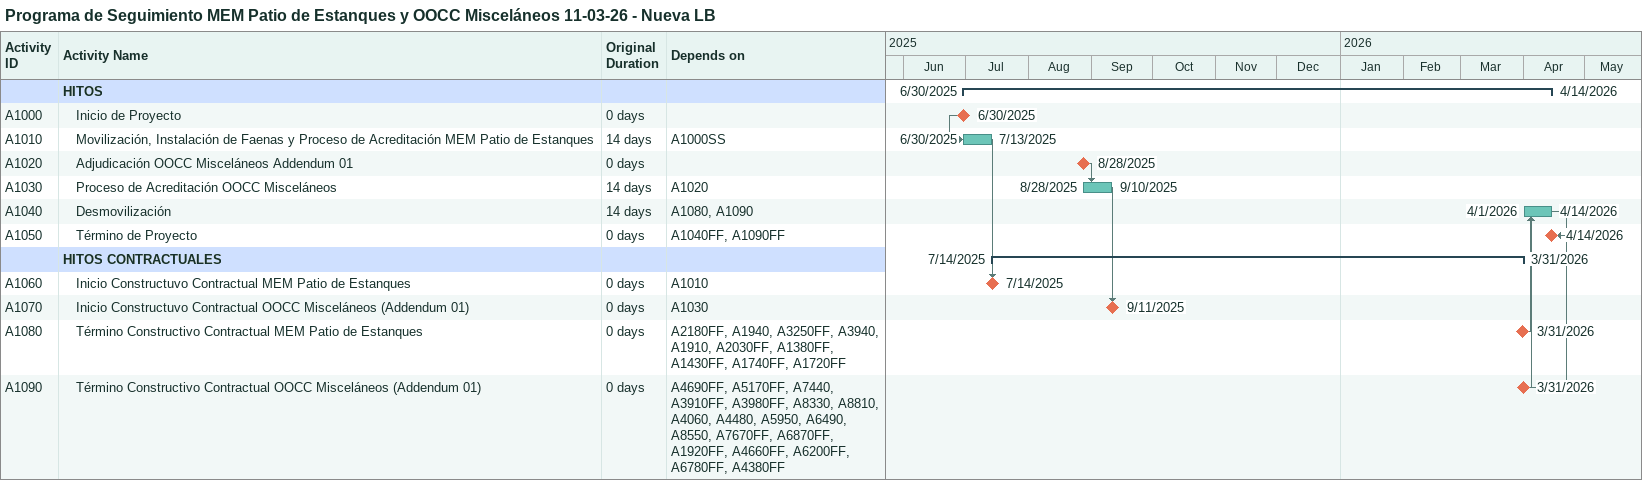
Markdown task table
Programa de Seguimiento MEM Patio de Estanques y OOCC Misceláneos 11-03-26 - Nueva LB

| ID | Level | Task | Original duration | Start | Finish | Predecessors |
|---|---|---|---|---|---|---|
|  | 1 | **HITOS** |  | 2025-06-30 | 2026-04-14 |  |
| A1000 | 2 | Inicio de Proyecto | 0d | 2025-06-30 | 2025-06-30 |  |
| A1010 | 2 | Movilización, Instalación de Faenas y Proceso de Acreditación MEM Patio de Estanques | 14d | 2025-06-30 | 2025-07-13 | A1000SS |
| A1020 | 2 | Adjudicación OOCC Misceláneos Addendum 01 | 0d | 2025-08-28 | 2025-08-28 |  |
| A1030 | 2 | Proceso de Acreditación OOCC Misceláneos | 14d | 2025-08-28 | 2025-09-10 | A1020 |
| A1040 | 2 | Desmovilización | 14d | 2026-04-01 | 2026-04-14 | A1080, A1090 |
| A1050 | 2 | Término de Proyecto | 0d | 2026-04-14 | 2026-04-14 | A1040FF, A1090FF |
|  | 1 | **HITOS CONTRACTUALES** |  | 2025-07-14 | 2026-03-31 |  |
| A1060 | 2 | Inicio Constructuvo Contractual MEM Patio de Estanques | 0d | 2025-07-14 | 2025-07-14 | A1010 |
| A1070 | 2 | Inicio Constructuvo Contractual OOCC Misceláneos (Addendum 01) | 0d | 2025-09-11 | 2025-09-11 | A1030 |
| A1080 | 2 | Término Constructivo Contractual MEM Patio de Estanques | 0d | 2026-03-31 | 2026-03-31 | A2180FF, A1940, A3250FF, A3940, A1910, A2030FF, A1380FF, A1430FF, A1740FF, A1720FF |
| A1090 | 2 | Término Constructivo Contractual OOCC Misceláneos (Addendum 01) | 0d | 2026-03-31 | 2026-03-31 | A4690FF, A5170FF, A7440, A3910FF, A3980FF, A8330, A8810, A4060, A4480, A5950, A6490, A8550, A7670FF, A6870FF, A1920FF, A4660FF, A6200FF, A6780FF, A4380FF |
